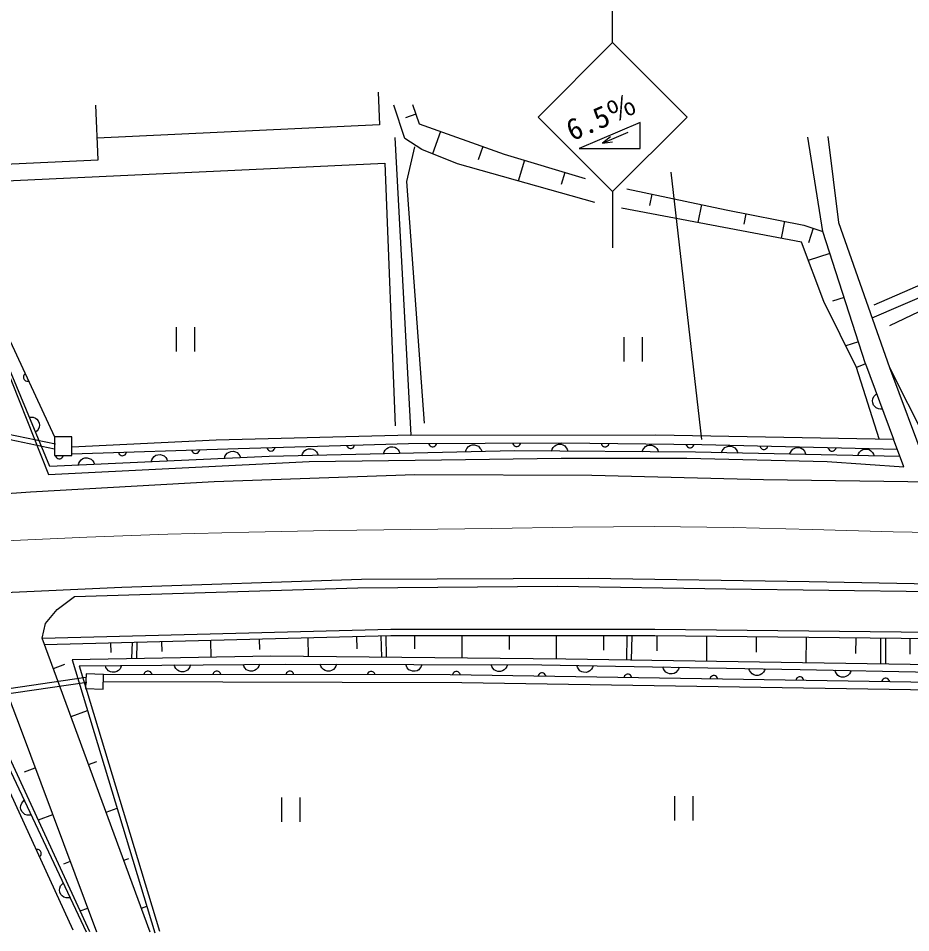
# Model space of a CAD drawing. Units: millimetres, scale not verified. Extents: x 40000 to 680000, y 20000 to 380000.
# Drawn here: x 100402 to 155372, y 264674 to 320984 of the extents above; entities that cross this region are included whole.
import ezdxf
from ezdxf.enums import TextEntityAlignment as Align

# ---------------------------------------------------------------- set-up
doc = ezdxf.new("R2010")
doc.units = ezdxf.units.MM
doc.header["$LTSCALE"] = 1000
doc.linetypes.add('CHAIN', pattern=[18.5, 12, -1.5, 3.5, -1.5])
for name, color, linetype, lineweight in [('M-BGD', 7, 'Continuous', 25), ('M-BMK', 2, 'CHAIN', 13), ('M-STR-STRC', 7, 'Continuous', 25)]:
    doc.layers.add(name, color=color, linetype=linetype, lineweight=lineweight)
doc.styles.add('ＭＳ ゴシック', font='')
doc.styles.get('ＭＳ ゴシック').set_extended_font_data('MS Gothic')

msp = doc.modelspace()

# ---------------------------------------------------------------- linework, layer by layer
at = {"layer": 'M-BGD'}
for p, q in [((122566, 316433), (122659, 314414)), ((105326, 312267), (105170, 315628)), ((124208, 313585), (123536, 315636)), ((124692, 315673), (125103, 314480)), ((93398, 315220), (102257, 292884)), ((124898, 315077), (124262, 314858)), ((122659, 314414), (105263, 313609)), ((125103, 314480), (130325, 312615)), ((123592, 313648), (124574, 295303)), ((126408, 314014), (125918, 312642)), ((149954, 307864), (149041, 313663)), ((150270, 313696), (150931, 308409)), ((125252, 312913), (124208, 313585)), ((127453, 312018), (125252, 312913)), ((129019, 313081), (128726, 312261)), ((130325, 312615), (135323, 311123)), ((94929, 311785), (105326, 312267)), ((135920, 309631), (127453, 312018)), ((131574, 312242), (131193, 310964)), ((134073, 311496), (133851, 310752)), ((137896, 310489), (144014, 309183)), ((139426, 310162), (139276, 309459)), ((148639, 307207), (137561, 309295)), ((142484, 309510), (142250, 308411)), ((144014, 309183), (148788, 308251)), ((102343, 293392), (95941, 308808)), ((96374, 308694), (102632, 295203)), ((145207, 308950), (145083, 308316)), ((147594, 308484), (147391, 307442)), ((148788, 308251), (149954, 307864)), ((149371, 308057), (149075, 307166)), ((150931, 308409), (154070, 299489)), ((152585, 299703), (149954, 307864)), ((150019, 303551), (148639, 307207)), ((150393, 306504), (149065, 306076)), ((153000, 302529), (162742, 306771)), ((152033, 299486), (150019, 303551)), ((151269, 303783), (150563, 303556)), ((110135, 301957), (110135, 300457)), ((111287, 300457), (111287, 301957)), ((137705, 301350), (137705, 299850)), ((138856, 299850), (138856, 301350)), ((152146, 301063), (151375, 300814)), ((152585, 299703), (152033, 299486)), ((152585, 299703), (154313, 295067)), ((153425, 295084), (152033, 299486)), ((154070, 299489), (156312, 293488)), ((154070, 299489), (156311, 295037)), ((94722, 296414), (102692, 294775)), ((94662, 296121), (102632, 294481)), ((103697, 295203), (102632, 295203)), ((102632, 295203), (102632, 294069)), ((102632, 295203), (102632, 294069)), ((103697, 294069), (103697, 295203)), ((124574, 295303), (112584, 295008)), ((124574, 295303), (139677, 295335)), ((139677, 295335), (154313, 295067)), ((154947, 293367), (154313, 295067)), ((112584, 295008), (103697, 294582)), ((113955, 294485), (124435, 294806)), ((124435, 294806), (133883, 294838)), ((133883, 294838), (142498, 294742)), ((142498, 294742), (154545, 294445)), ((115848, 294003), (102343, 293392)), ((102632, 294069), (103697, 294069)), ((102632, 294069), (103697, 294069)), ((103697, 294163), (113955, 294485)), ((103697, 294069), (103697, 294163)), ((130964, 294356), (115848, 294003)), ((142120, 294260), (130964, 294356)), ((154712, 293998), (142120, 294260)), ((102257, 292884), (118310, 293689)), ((118310, 293689), (126472, 293797)), ((126472, 293797), (133847, 293904)), ((133847, 293904), (141578, 293904)), ((141578, 293904), (150222, 293689)), ((150222, 293689), (154947, 293367)), ((112474, 292455), (124819, 292888)), ((124819, 292888), (135737, 292848)), ((135737, 292848), (146312, 292573)), ((101156, 291826), (112474, 292455)), ((146312, 292573), (165133, 292337)), ((88143, 290922), (101156, 291826)), ((106780, 285957), (121547, 286445)), ((121547, 286445), (135536, 286515)), ((135536, 286515), (149119, 286306)), ((149119, 286306), (163120, 286027)), ((97864, 285539), (106780, 285957)), ((103859, 285380), (121323, 285913)), ((121323, 285913), (133623, 286010)), ((133623, 286010), (143989, 285848)), ((143989, 285848), (157047, 285686)), ((102788, 284569), (103859, 285380)), ((102074, 283725), (102788, 284569)), ((101879, 282816), (102074, 283725)), ((101879, 282816), (123342, 283369)), ((123342, 283369), (139619, 283369)), ((139619, 283369), (160026, 283147)), ((108532, 264707), (101879, 282816)), ((102025, 282420), (123347, 282969)), ((115234, 282752), (115251, 282120)), ((118236, 282832), (118266, 281687)), ((121237, 282913), (121257, 282158)), ((122737, 282954), (122771, 281639)), ((123037, 282961), (123071, 281647)), ((123347, 282969), (139617, 282969)), ((124803, 282969), (124803, 282163)), ((127716, 282969), (127716, 281588)), ((130629, 282969), (130629, 282118)), ((133542, 282969), (133542, 281514)), ((136455, 282969), (136455, 282074)), ((137878, 281459), (137912, 282969)), ((138178, 281452), (138211, 282963)), ((139617, 282969), (159867, 282749)), ((139742, 282948), (139733, 282036)), ((142802, 282919), (142788, 281381)), ((145863, 282890), (145854, 281956)), ((148924, 282861), (148909, 281286)), ((151984, 282832), (151975, 281876)), ((153515, 282818), (153514, 281215)), ((153815, 282818), (153814, 281215)), ((155328, 282800), (155317, 281834)), ((98514, 282557), (100457, 277465)), ((106080, 282524), (106095, 281927)), ((107400, 281553), (107432, 282559)), ((107700, 281544), (107731, 282550)), ((109232, 282590), (109248, 281981)), ((112233, 282671), (112261, 281637)), ((115954, 281712), (103719, 281485)), ((134135, 281517), (115954, 281712)), ((102567, 280944), (103278, 281205)), ((103719, 281485), (108814, 264674)), ((104145, 281114), (116877, 281213)), ((104145, 281114), (109102, 264761)), ((116877, 281213), (132659, 281173)), ((132659, 281173), (148560, 280890)), ((159072, 281128), (134135, 281517)), ((104578, 280614), (104549, 279713)), ((105649, 280581), (104578, 280614)), ((105649, 280581), (104578, 280614)), ((105621, 279679), (105649, 280581)), ((127007, 280548), (105649, 280581)), ((157709, 280070), (127007, 280548)), ((148560, 280890), (159114, 280668)), ((97376, 280011), (104578, 264736)), ((97519, 279377), (104571, 280409)), ((97562, 280415), (104783, 264741)), ((97562, 279080), (104615, 280112)), ((105636, 280140), (127732, 280075)), ((127732, 280075), (157709, 279607)), ((104549, 279713), (105621, 279679)), ((103774, 264837), (97543, 278437)), ((103652, 277992), (104665, 278364)), ((100457, 277465), (105214, 264736)), ((101430, 274808), (100773, 274561)), ((104736, 275040), (105242, 275225)), ((116619, 273006), (116619, 271506)), ((117770, 271506), (117770, 273006)), ((140826, 273087), (140826, 271587)), ((141977, 271587), (141977, 273087)), ((105821, 272088), (106493, 272334)), ((102511, 271930), (101624, 271597)), ((106905, 269135), (107206, 269246)), ((103592, 269053), (103185, 268900)), ((104673, 266175), (104203, 265998)), ((107990, 266183), (108320, 266305))]:
    msp.add_line(p, q, dxfattribs=at)
for points in [[(153111, 303339), (164688, 308359), (174370, 311996), (182412, 314609), (190710, 316555), (195218, 317375)], [(154085, 302059), (162639, 306157), (171757, 309691), (179287, 312252), (186254, 314096), (192350, 315428), (195628, 315992)], [(125428, 296057), (124343, 310930), (124825, 313061)], [(96124, 310810), (122976, 312056), (123620, 295896)], [(100827, 299093), (100783, 299052), (100751, 299004), (100722, 298937), (100718, 298874), (100725, 298813), (100758, 298743), (100800, 298698), (100850, 298660), (100921, 298639), (100977, 298634), (101037, 298640)], [(153624, 296917), (153502, 296914), (153390, 296936), (153254, 296987), (153159, 297069), (153085, 297167), (153031, 297312), (153023, 297434), (153040, 297558), (153109, 297688), (153180, 297778), (153275, 297854)], [(101084, 296423), (101206, 296431), (101319, 296412), (101457, 296367), (101554, 296288), (101632, 296193), (101691, 296050), (101704, 295928), (101691, 295804), (101627, 295671), (101559, 295579), (101468, 295500)], [(115715, 294539), (115736, 294482), (115767, 294434), (115818, 294381), (115874, 294352), (115933, 294335), (116010, 294338), (116068, 294358), (116123, 294390), (116170, 294446), (116197, 294496), (116215, 294554)], [(120619, 294689), (120640, 294632), (120671, 294585), (120722, 294531), (120778, 294503), (120837, 294486), (120914, 294488), (120973, 294509), (121027, 294540), (121074, 294597), (121101, 294646), (121119, 294705)], [(122906, 294168), (122944, 294284), (123001, 294382), (123094, 294495), (123202, 294557), (123319, 294595), (123474, 294599), (123592, 294566), (123704, 294509), (123804, 294401), (123866, 294305), (123906, 294191)], [(125674, 294811), (125693, 294753), (125723, 294704), (125772, 294650), (125827, 294620), (125886, 294601), (125963, 294602), (126022, 294620), (126077, 294651), (126125, 294706), (126154, 294755), (126174, 294812)], [(127945, 294286), (127983, 294401), (128040, 294500), (128133, 294613), (128241, 294675), (128358, 294713), (128513, 294716), (128631, 294684), (128742, 294627), (128842, 294519), (128905, 294423), (128945, 294309)], [(130847, 294828), (130866, 294771), (130897, 294722), (130945, 294667), (131001, 294637), (131059, 294619), (131137, 294619), (131196, 294638), (131250, 294668), (131299, 294723), (131328, 294772), (131347, 294830)], [(133253, 294336), (133294, 294451), (133355, 294548), (133451, 294657), (133562, 294716), (133679, 294750), (133834, 294749), (133952, 294713), (134061, 294652), (134158, 294541), (134217, 294443), (134253, 294328)], [(136298, 294811), (136316, 294754), (136345, 294705), (136393, 294649), (136448, 294618), (136507, 294599), (136584, 294598), (136643, 294616), (136698, 294646), (136748, 294700), (136777, 294749), (136798, 294806)], [(138831, 294288), (138872, 294403), (138933, 294500), (139029, 294609), (139139, 294668), (139257, 294702), (139412, 294701), (139529, 294665), (139639, 294604), (139735, 294493), (139794, 294395), (139831, 294280)], [(141530, 294753), (141548, 294695), (141578, 294646), (141626, 294590), (141681, 294560), (141739, 294540), (141817, 294540), (141876, 294558), (141931, 294587), (141980, 294642), (142010, 294690), (142030, 294747)], [(143719, 294227), (143761, 294341), (143823, 294437), (143920, 294545), (144031, 294603), (144150, 294635), (144305, 294632), (144421, 294594), (144530, 294532), (144625, 294420), (144683, 294321), (144718, 294206)], [(146079, 294654), (146096, 294596), (146125, 294546), (146172, 294490), (146227, 294459), (146285, 294439), (146362, 294437), (146422, 294454), (146477, 294483), (146527, 294537), (146557, 294585), (146579, 294642)], [(147916, 294139), (147958, 294253), (148021, 294349), (148118, 294457), (148229, 294515), (148347, 294548), (148502, 294545), (148619, 294507), (148728, 294445), (148823, 294333), (148881, 294234), (148916, 294118)], [(150276, 294550), (150293, 294493), (150322, 294443), (150370, 294387), (150424, 294356), (150482, 294335), (150560, 294333), (150619, 294351), (150675, 294379), (150725, 294433), (150755, 294481), (150776, 294538)], [(102685, 294069), (102704, 294011), (102734, 293963), (102782, 293908), (102837, 293878), (102896, 293859), (102974, 293859), (103032, 293878), (103087, 293908), (103136, 293963), (103165, 294011), (103185, 294069)], [(106574, 294253), (106595, 294197), (106626, 294149), (106676, 294095), (106732, 294067), (106792, 294050), (106869, 294053), (106927, 294073), (106981, 294105), (107028, 294161), (107056, 294211), (107074, 294269)], [(108596, 293675), (108631, 293792), (108686, 293892), (108776, 294006), (108884, 294071), (108999, 294111), (109154, 294118), (109273, 294088), (109386, 294033), (109488, 293928), (109552, 293833), (109595, 293720)], [(111078, 294395), (111098, 294338), (111130, 294290), (111180, 294237), (111236, 294208), (111295, 294191), (111373, 294194), (111431, 294214), (111485, 294246), (111532, 294303), (111559, 294352), (111577, 294410)], [(113098, 293878), (113133, 293995), (113188, 294095), (113278, 294209), (113385, 294274), (113501, 294314), (113656, 294321), (113775, 294292), (113887, 294237), (113990, 294131), (114054, 294037), (114097, 293923)], [(117868, 294050), (117905, 294166), (117963, 294265), (118055, 294377), (118164, 294439), (118280, 294477), (118435, 294481), (118554, 294448), (118665, 294391), (118765, 294283), (118827, 294187), (118867, 294073)], [(152114, 294052), (152156, 294166), (152218, 294262), (152315, 294370), (152427, 294428), (152545, 294460), (152700, 294457), (152816, 294420), (152925, 294357), (153020, 294245), (153078, 294147), (153113, 294031)], [(104094, 293471), (104129, 293588), (104185, 293688), (104275, 293802), (104382, 293867), (104498, 293908), (104652, 293915), (104771, 293885), (104884, 293830), (104986, 293724), (105051, 293630), (105093, 293517)], [(106767, 281135), (106728, 281019), (106669, 280921), (106575, 280811), (106465, 280750), (106348, 280714), (106193, 280713), (106075, 280747), (105965, 280806), (105866, 280915), (105805, 281012), (105767, 281127)], [(111011, 281168), (110972, 281052), (110913, 280954), (110818, 280844), (110709, 280783), (110592, 280747), (110437, 280746), (110319, 280780), (110209, 280839), (110110, 280948), (110049, 281045), (110011, 281160)], [(115255, 281201), (115216, 281085), (115157, 280987), (115062, 280877), (114953, 280816), (114836, 280780), (114681, 280779), (114563, 280813), (114452, 280872), (114354, 280981), (114293, 281078), (114255, 281193)], [(120007, 281205), (119967, 281090), (119907, 280993), (119811, 280883), (119701, 280823), (119584, 280789), (119429, 280789), (119311, 280824), (119201, 280885), (119104, 280995), (119045, 281093), (119007, 281208)], [(125268, 281192), (125228, 281077), (125167, 280979), (125072, 280870), (124962, 280810), (124844, 280775), (124689, 280776), (124572, 280811), (124462, 280871), (124365, 280982), (124305, 281079), (124268, 281194)], [(130529, 281178), (130488, 281063), (130428, 280966), (130333, 280856), (130223, 280797), (130105, 280762), (129950, 280762), (129833, 280798), (129723, 280858), (129626, 280968), (129566, 281066), (129529, 281181)], [(135809, 281117), (135767, 281003), (135705, 280906), (135608, 280798), (135497, 280740), (135379, 280707), (135224, 280710), (135107, 280747), (134999, 280809), (134903, 280920), (134845, 281019), (134809, 281135)], [(141109, 281023), (141067, 280908), (141006, 280812), (140909, 280704), (140798, 280646), (140679, 280613), (140524, 280615), (140408, 280653), (140299, 280714), (140203, 280826), (140145, 280925), (140109, 281040)], [(108638, 280576), (108619, 280634), (108590, 280682), (108541, 280738), (108486, 280768), (108427, 280786), (108350, 280787), (108291, 280768), (108236, 280738), (108187, 280683), (108158, 280634), (108138, 280577)], [(112882, 280570), (112863, 280627), (112833, 280676), (112785, 280731), (112730, 280761), (112671, 280780), (112594, 280780), (112535, 280762), (112480, 280732), (112431, 280677), (112402, 280628), (112382, 280570)], [(117380, 280563), (117361, 280620), (117332, 280669), (117283, 280724), (117228, 280754), (117169, 280773), (117092, 280773), (117033, 280755), (116978, 280725), (116929, 280670), (116900, 280621), (116880, 280564)], [(122387, 280555), (122368, 280613), (122338, 280662), (122289, 280717), (122234, 280747), (122176, 280766), (122098, 280766), (122039, 280747), (121984, 280717), (121936, 280662), (121907, 280614), (121887, 280556)], [(127638, 280539), (127620, 280596), (127591, 280646), (127543, 280701), (127489, 280732), (127430, 280752), (127353, 280753), (127294, 280735), (127238, 280706), (127189, 280652), (127159, 280603), (127138, 280546)], [(132908, 280456), (132890, 280514), (132861, 280563), (132813, 280619), (132759, 280650), (132700, 280670), (132623, 280671), (132564, 280653), (132508, 280624), (132459, 280570), (132429, 280521), (132408, 280464)], [(138198, 280374), (138180, 280432), (138151, 280481), (138103, 280537), (138049, 280568), (137990, 280587), (137913, 280588), (137854, 280571), (137798, 280541), (137749, 280487), (137719, 280439), (137698, 280382)], [(143499, 280291), (143481, 280349), (143452, 280398), (143404, 280454), (143349, 280485), (143291, 280505), (143213, 280506), (143154, 280488), (143099, 280459), (143049, 280405), (143020, 280356), (142999, 280299)], [(146409, 280928), (146367, 280814), (146306, 280718), (146209, 280609), (146098, 280551), (145980, 280518), (145825, 280521), (145708, 280558), (145599, 280620), (145503, 280732), (145445, 280831), (145410, 280946)], [(151698, 280824), (151656, 280710), (151594, 280614), (151496, 280506), (151385, 280448), (151267, 280416), (151112, 280419), (150995, 280456), (150887, 280519), (150791, 280631), (150733, 280729), (150698, 280845)], [(148793, 280209), (148776, 280267), (148746, 280316), (148698, 280372), (148644, 280402), (148585, 280422), (148508, 280423), (148449, 280405), (148393, 280376), (148344, 280322), (148314, 280274), (148293, 280217)], [(154077, 280126), (154059, 280184), (154030, 280233), (153982, 280289), (153927, 280320), (153869, 280340), (153791, 280341), (153732, 280323), (153677, 280294), (153627, 280240), (153598, 280191), (153577, 280134)], [(101190, 271922), (101069, 271909), (100955, 271921), (100815, 271960), (100714, 272034), (100632, 272126), (100566, 272266), (100547, 272387), (100555, 272512), (100613, 272647), (100675, 272743), (100763, 272826)], [(101711, 269339), (101755, 269380), (101787, 269428), (101817, 269495), (101821, 269558), (101814, 269619), (101781, 269689), (101740, 269735), (101690, 269773), (101619, 269794), (101563, 269800), (101503, 269794)], [(103590, 266830), (103469, 266817), (103356, 266830), (103216, 266869), (103114, 266943), (103033, 267034), (102967, 267174), (102948, 267295), (102955, 267420), (103013, 267556), (103076, 267651), (103164, 267734)]]:
    msp.add_lwpolyline(points, dxfattribs=at)
at = {"layer": 'M-BMK'}
msp.add_lwpolyline([(69768, 286446), (74737, 286899), (79716, 287343), (84688, 287764), (89672, 288154), (94648, 288500), (99638, 288796), (104619, 289032), (109613, 289212), (114598, 289344), (119595, 289434), (124583, 289501), (129580, 289571), (134567, 289648), (139563, 289679), (144430, 289621), (149307, 289502), (154295, 289368), (159292, 289270), (163699, 289231), (168116, 289218)], dxfattribs=at)
at = {"layer": 'M-STR-STRC'}
for p, q in [((137013, 319487), (137013, 322160)), ((132431, 314905), (137013, 319487)), ((137013, 319487), (141595, 314905)), ((137013, 310323), (132431, 314905)), ((137013, 310323), (141595, 314905)), ((138712, 314574), (134958, 312958)), ((138712, 312958), (138712, 314574)), ((136389, 313295), (137972, 313968)), ((134958, 312958), (138712, 312958)), ((140607, 311508), (142495, 295042)), ((137013, 310323), (137013, 306849))]:
    msp.add_line(p, q, dxfattribs=at)
msp.add_lwpolyline([(136874, 313688), (136389, 313295), (137008, 313372)], dxfattribs=at)

# ---------------------------------------------------------------- texts
at = {"layer": 'M-STR-STRC', "style": 'ＭＳ ゴシック'}
msp.add_text('6.5％', height=1320, rotation=23.6, dxfattribs=at).set_placement((134675, 313039), align=Align.BOTTOM_LEFT)

doc.saveas('drawing.dxf')
